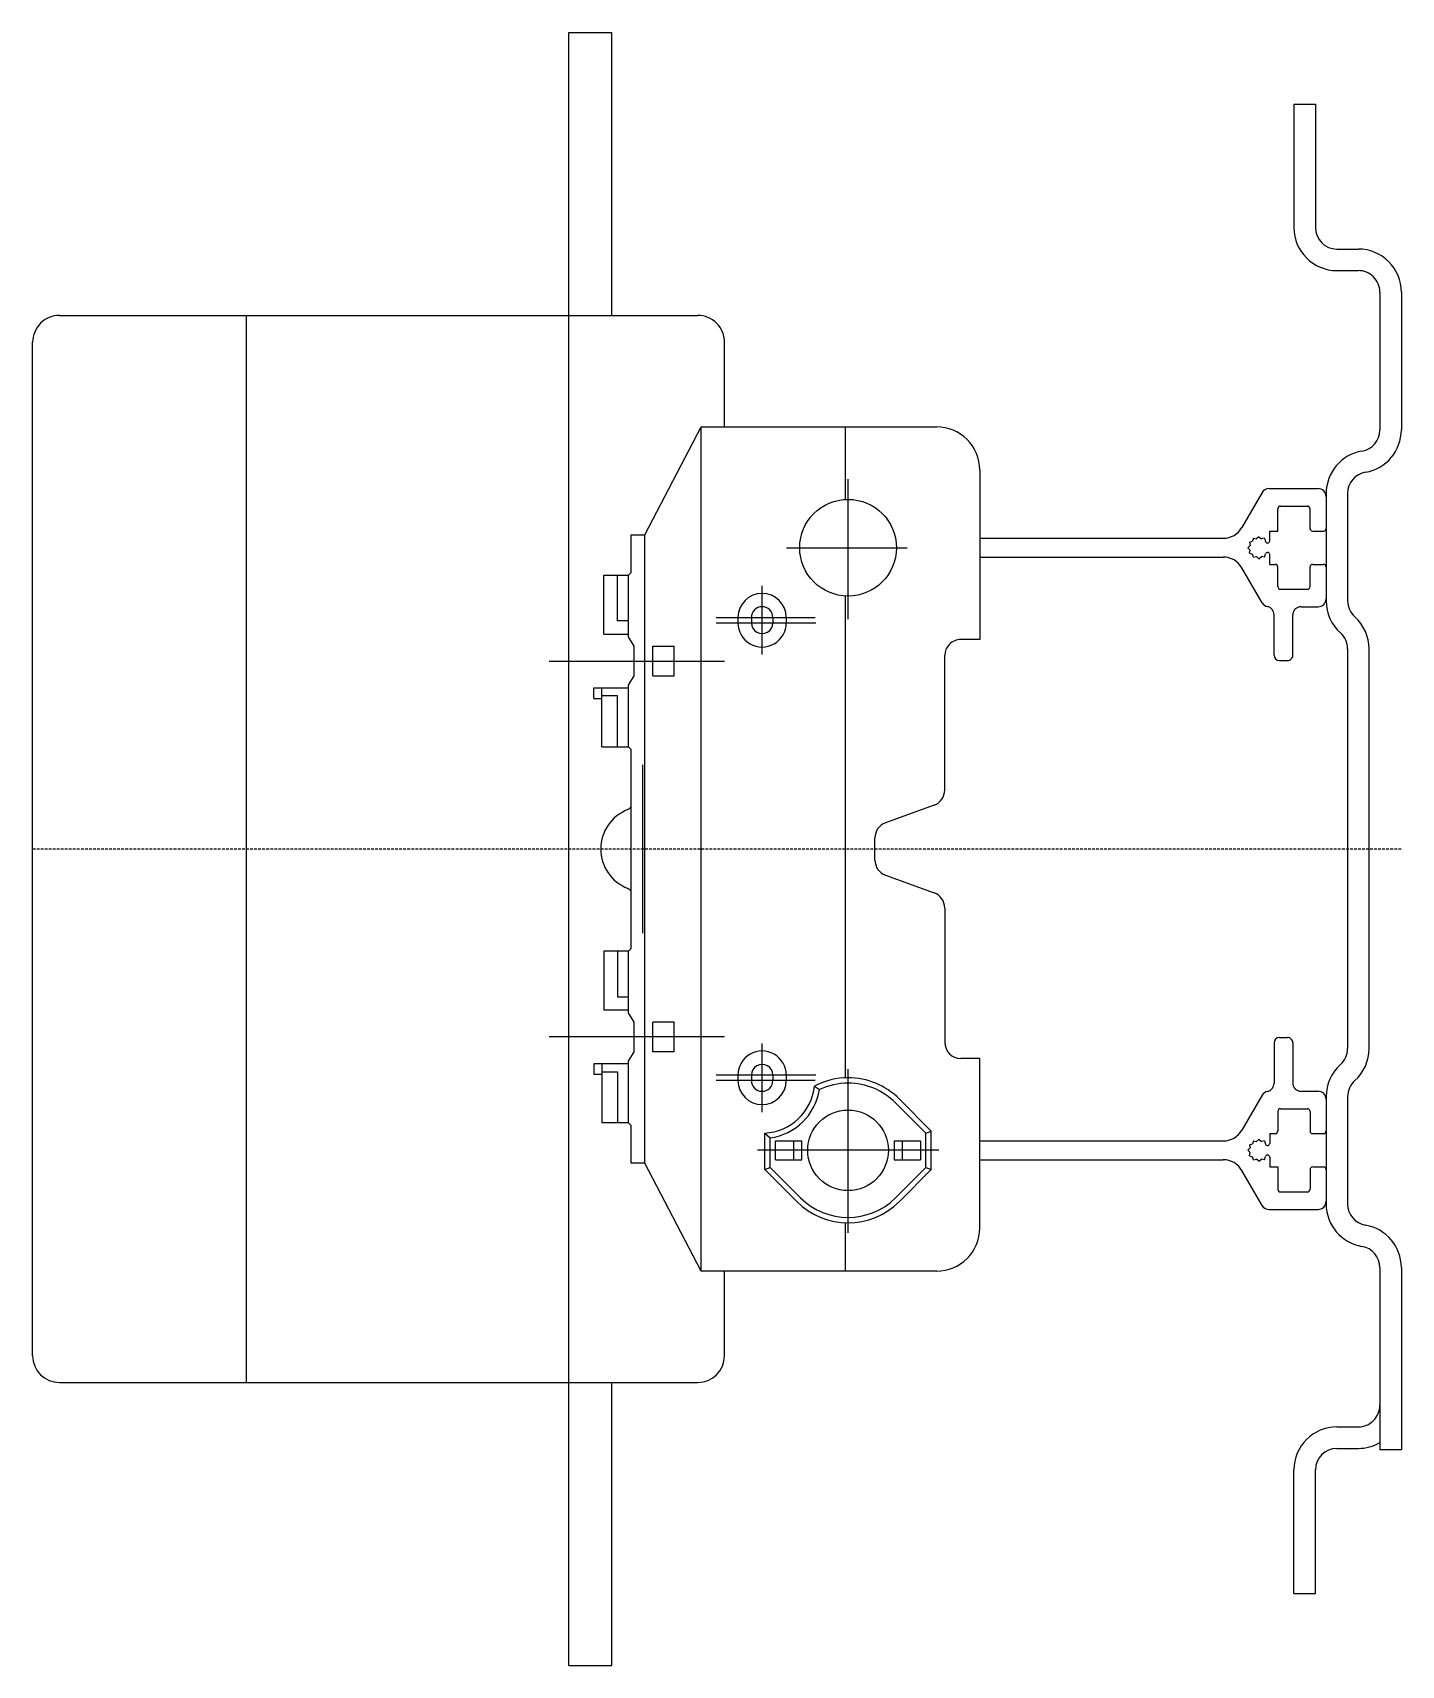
# Model space of a CAD drawing. Extents: x 0 to 255, y 0 to 304.
import ezdxf

# ---------------------------------------------------------------- set-up
doc = ezdxf.new("R2010")
doc.units = 0
doc.linetypes.add('DASHED', pattern=[0.75, 0.5, -0.25])
doc.layers.add('-15N-THT. THIẾT BỊ ĐÓNG MỞ', color=40, linetype='CONTINUOUS')

# ---------------------------------------------------------------- blocks, each defined once
blk = doc.blocks.new('06 - N - SC CTT CHIẾU HÔNG LC1D600')
at = {"layer": '-15N-THT. THIẾT BỊ ĐÓNG MỞ'}
for p, q in [((-155, 152), (-147, 152)), ((-155, -152), (-155, 152)), ((-147, 99.341751), (-147, 152)), ((-20, 138.700043), (-20, 115.700073)), ((-20, 138.700043), (-16, 138.700043)), ((-16, 138.700043), (-16, 115.700073)), ((-12, 111.700073), (-8, 111.700073)), ((-12, 107.700073), (-8, 107.700073)), ((-4, 103.700073), (-4, 78.032135)), ((0, 103.700073), (0, 78.032135)), ((-249.799988, 99.341751), (-131, 99.341751)), ((-215, -99.341751), (-215, 99.341751)), ((-254.799988, -94.341751), (-254.799988, 94.341751)), ((-126, 78.600006), (-126, 94.341751)), ((-140.850037, 58.500023), (-130.350037, 78.600044)), ((-130.350098, 78.600006), (-86.5, 78.600006)), ((-130.350098, -78.600006), (-130.350098, 78.600006)), ((-103.5, 65.086105), (-103.5, 78.600006)), ((-78.5, 70.600006), (-78.5, 39)), ((-103, 42.822754), (-103, 68.87294)), ((-24.633789, 67.100006), (-15.499756, 67.100006)), ((-25.933197, 66.349922), (-29.686005, 59.849869)), ((-22.5, 63.850006), (-17.5, 63.850006)), ((-14, 66.200073), (-14, 46.199982)), ((-10, 66.200073), (-10, 46.199982)), ((-22.999756, 59.200104), (-22.999756, 63.350006)), ((-16.999756, 59.700104), (-16.999756, 63.350006)), ((-143.350098, 51.5), (-143.350098, 58.5)), ((-143.350098, 58.5), (-140.850098, 58.5)), ((-140.850098, -58.500015), (-140.850098, 58.500015)), ((-78.5, 57.850006), (-33.149658, 57.850006)), ((-27.524964, 57.874939), (-27.702179, 57.301849)), ((-27.52536, 57.874939), (-26.940216, 57.741791)), ((-26.499939, 58.149635), (-26.940125, 57.741768)), ((-26.500214, 58.149353), (-26.060211, 57.741646)), ((-25.474915, 57.874779), (-26.059815, 57.741699)), ((-25.474732, 57.875267), (-25.281739, 57.251099)), ((-24.499756, 59.200104), (-22.999756, 59.200104)), ((-24.499756, 57.369537), (-24.499756, 59.200104)), ((-16.5, 59.200104), (-14.499756, 59.200104)), ((-114.451172, 56.100006), (-91.968018, 56.100006)), ((-28.550446, 56.099564), (-28.142762, 55.659561)), ((-28.549988, 56.099243), (-28.142121, 56.539429)), ((-28.275605, 55.07473), (-27.702271, 54.897446)), ((-28.275452, 55.0746), (-28.142334, 55.659744)), ((-28.275269, 57.12487), (-27.701966, 57.302139)), ((-28.275269, 57.124733), (-28.142212, 56.539825)), ((-27.524628, 54.324417), (-27.701905, 54.897736)), ((-25.475403, 54.324112), (-25.282288, 54.948498)), ((-24.499756, 53.000153), (-24.499756, 54.830231)), ((-78.5, 54.35025), (-33.149658, 54.35025)), ((-25.933167, 45.849625), (-29.686096, 52.349884)), ((-27.525238, 54.324371), (-26.940094, 54.457504)), ((-26.499878, 54.049461), (-26.940064, 54.457336)), ((-26.50055, 54.049576), (-26.060547, 54.457275)), ((-25.475128, 54.324486), (-26.060028, 54.457581)), ((-24.499756, 53.000153), (-23.499756, 53.000153)), ((-22.999756, 48.850006), (-22.999756, 52.500153)), ((-16.999756, 48.850006), (-16.999756, 52.500153)), ((-16.5, 53.000153), (-14.499756, 53.000153)), ((-148.449951, 51), (-143.850098, 51)), ((-148.449951, 40), (-148.449951, 51)), ((-145.949951, 42.5), (-145.949951, 51)), ((-143.850098, 39.5), (-143.850098, 51)), ((-143.849976, 51.000069), (-143.349976, 51.500015)), ((-119, 36.229141), (-119, 48.984009)), ((-103.5, -42.609268), (-103.5, 47.113907)), ((-22.5, 48.350006), (-17.5, 48.350006)), ((-127.53833, 43.100006), (-109.132569, 43.100006)), ((-123.5, 43.100006), (-123.5, 42.100006)), ((-121, 43.100006), (-121, 42.100006)), ((-117, 43.100006), (-117, 42.100006)), ((-114.5, 43.100006), (-114.5, 42.100006)), ((-23.699951, 36.100006), (-23.699951, 43.653961)), ((-20.199951, 36.100006), (-20.199951, 43.600006)), ((-18.699951, 45.100006), (-15.499756, 45.100006)), ((-148.449951, 40), (-143.850098, 40)), ((-143.850098, 42.5), (-145.949951, 42.5)), ((-127.53833, 42.100006), (-108.973877, 42.100006)), ((-142.849732, 37.768105), (-143.849732, 39.500153)), ((-142.850098, 32.232056), (-142.850098, 37.767944)), ((-139.350098, 32.232056), (-139.350098, 37.767944)), ((-139.350098, 37.767944), (-135.350098, 37.767944)), ((-135.350098, 32.232056), (-135.350098, 37.767944)), ((-78.5, 39), (-82, 39)), ((-10, 37.255737), (-10, -37.155731)), ((-6, -37.155731), (-6, 37.255707)), ((-158.648438, 35), (-125.978272, 35)), ((-85, 11), (-85, 36)), ((-22.699951, 35.100006), (-21.199951, 35.100006)), ((-143.850098, 19), (-143.850098, 30.5)), ((-143.849915, 30.499901), (-142.849915, 32.231949)), ((-139.350098, 32.232056), (-135.350098, 32.232056)), ((-150.350098, 30), (-143.850098, 30)), ((-150.350098, 28), (-150.350098, 30)), ((-150.350098, 28), (-148.850098, 28)), ((-148.850098, 19), (-148.850098, 30)), ((-145.949951, 28.5), (-148.850098, 28.5)), ((-145.949951, 19), (-145.949951, 28.5)), ((-148.850098, 19), (-143.850098, 19)), ((-143.85022, 18.999954), (-143.35022, 18.5)), ((-143.350098, -18.5), (-143.350098, 18.5)), ((-141.199951, -15.70137), (-141.199951, 15.70137)), ((-86.973938, 8.180923), (-96.026001, 4.88623)), ((-98, -2.067139), (-98, 2.067139)), ((-96.026062, -4.886215), (-86.973938, -8.180923)), ((-85, -11), (-85, -36)), ((-143.850098, -19), (-148.449951, -19)), ((-148.449951, -19), (-148.449951, -30)), ((-145.949951, -19), (-145.949951, -27.5)), ((-143.850098, -30.5), (-143.850098, -19)), ((-143.350098, -18.499985), (-143.850037, -18.999924)), ((-143.850098, -30), (-148.449951, -30)), ((-145.949951, -27.5), (-143.850098, -27.5)), ((-142.849732, -32.231934), (-143.849732, -30.499878)), ((-142.850098, -37.767944), (-142.850098, -32.232056)), ((-139.350098, -37.767944), (-139.350098, -32.232056)), ((-135.350098, -32.232056), (-139.350098, -32.232056)), ((-135.350098, -37.767944), (-135.350098, -32.232056)), ((-125.978272, -35), (-158.648438, -35)), ((-119, -48.984009), (-119, -36.229141)), ((-23.699951, -36.100006), (-23.699951, -43.653961)), ((-22.699951, -35.100006), (-21.199951, -35.100006)), ((-20.199951, -36.100006), (-20.199951, -43.600006)), ((-143.850098, -51), (-143.850098, -39.5)), ((-143.849915, -39.500137), (-142.849915, -37.768097)), ((-135.350098, -37.767944), (-139.350098, -37.767944)), ((-78.5, -39), (-82, -39)), ((-78.5, -70.600006), (-78.5, -39)), ((-143.850098, -40), (-150.350098, -40)), ((-150.350098, -40), (-150.350098, -42)), ((-148.850098, -42), (-150.350098, -42)), ((-148.850098, -40), (-148.850098, -51)), ((-148.850098, -41.5), (-145.949951, -41.5)), ((-145.949951, -41.5), (-145.949951, -51)), ((-108.973877, -42.100006), (-127.53833, -42.100006)), ((-123.5, -42.100006), (-123.5, -43.100006)), ((-121, -42.100006), (-121, -43.100006)), ((-117, -42.100006), (-117, -43.100006)), ((-114.5, -42.100006), (-114.5, -43.100006)), ((-103, -71.456375), (-103, -40.99852)), ((-109.132569, -43.100006), (-127.53833, -43.100006)), ((-109.254883, -44.136642), (-108.333802, -44.795273)), ((-18.699951, -45.100006), (-15.499756, -45.100006)), ((-88.499878, -52.922424), (-94.161072, -47.261261)), ((-87.5, -52.508102), (-93.45398, -46.554153)), ((-25.933167, -45.849731), (-29.686096, -52.350006)), ((-22.5, -48.350006), (-17.5, -48.350006)), ((-14, -46.100006), (-14, -66.100006)), ((-10, -46.100006), (-10, -66.100006)), ((-143.850098, -51), (-148.850098, -51)), ((-143.350159, -51.5), (-143.850098, -51.000046)), ((-143.350098, -58.5), (-143.350098, -51.5)), ((-22.999756, -48.850006), (-22.999756, -52.500153)), ((-16.999756, -48.850006), (-16.999756, -52.500153)), ((-118.5, -59.691879), (-118.5, -52.887238)), ((-118.499939, -52.8871), (-117.499878, -53.795227)), ((-117.5, -59.277664), (-117.5, -53.795334)), ((-116.5, -57.850006), (-116.5, -54.350006)), ((-116.5, -54.350006), (-111.600098, -54.350006)), ((-113.100098, -57.850006), (-113.100098, -54.350006)), ((-111.600098, -57.850006), (-111.600098, -54.350006)), ((-94.399903, -54.350006), (-89.5, -54.350006)), ((-94.399903, -54.350006), (-94.399903, -57.850006)), ((-92.899903, -54.350006), (-92.899903, -57.850006)), ((-89.5, -54.350006), (-89.5, -57.850006)), ((-88.5, -59.277679), (-88.5, -52.922333)), ((-88.499878, -52.922287), (-87.5, -52.508118)), ((-87.5, -59.691895), (-87.5, -52.508118)), ((-78.5, -54.35025), (-33.149658, -54.35025)), ((-27.524628, -54.324432), (-27.701905, -54.897736)), ((-27.525208, -54.324387), (-26.940064, -54.45752)), ((-26.500061, -54.0495), (-26.940247, -54.457382)), ((-26.500519, -54.049805), (-26.060517, -54.457489)), ((-25.475159, -54.324493), (-26.060059, -54.457581)), ((-25.475403, -54.324127), (-25.282288, -54.948509)), ((-24.499756, -53.000153), (-24.499756, -54.830231)), ((-24.499756, -53.000153), (-23.499756, -53.000153)), ((-16.5, -53.000153), (-14.499756, -53.000153)), ((-86.083741, -56.100006), (-119.865235, -56.100006)), ((-28.550446, -56.099792), (-28.142731, -55.65979)), ((-28.550171, -56.099289), (-28.142304, -56.539459)), ((-28.275605, -55.074738), (-27.702271, -54.897461)), ((-28.275513, -55.074615), (-28.142365, -55.65976)), ((-28.275269, -57.124878), (-27.701935, -57.302155)), ((-28.275238, -57.124741), (-28.142151, -56.539841)), ((-27.524964, -57.874939), (-27.702179, -57.301865)), ((-27.525391, -57.874954), (-26.940247, -57.741806)), ((-26.500122, -58.149689), (-26.940308, -57.741821)), ((-26.500397, -58.149399), (-26.060395, -57.741699)), ((-25.474884, -57.874786), (-26.059815, -57.741714)), ((-25.474732, -57.875275), (-25.281739, -57.251099)), ((-24.499756, -57.369537), (-24.499756, -59.200104)), ((-140.850098, -58.5), (-143.350098, -58.5)), ((-130.349854, -78.599976), (-140.849915, -58.499969)), ((-118.500061, -59.691895), (-117.499939, -59.277649)), ((-112.545838, -65.646027), (-118.499939, -59.691895)), ((-111.838745, -64.938934), (-117.499878, -59.277756)), ((-116.5, -57.850006), (-111.600098, -57.850006)), ((-94.399903, -57.850006), (-89.5, -57.850006)), ((-94.161072, -64.938934), (-88.499878, -59.277756)), ((-93.45398, -65.646027), (-87.499817, -59.691895)), ((-88.5, -59.277588), (-87.499878, -59.691849)), ((-78.5, -57.850006), (-33.149658, -57.850006)), ((-25.933258, -66.349945), (-29.686066, -59.849899)), ((-24.499756, -59.200104), (-22.999756, -59.200104)), ((-22.999756, -59.200104), (-22.999756, -63.350006)), ((-16.999756, -59.700104), (-16.999756, -63.350006)), ((-16.5, -59.200104), (-14.499756, -59.200104)), ((-22.5, -63.850006), (-17.5, -63.850006)), ((-103.5, -78.600006), (-103.5, -69.590744)), ((-24.633789, -67.100006), (-15.499756, -67.100006)), ((-86.5, -78.600006), (-130.350098, -78.600006)), ((-126, -94.341751), (-126, -78.600006)), ((-4, -77.932159), (-4, -111.800018)), ((0, -77.932159), (0, -111.800018)), ((-249.799988, -99.341751), (-131, -99.341751)), ((-147, -152), (-147, -99.341751)), ((-12, -107.600006), (-8, -107.600006)), ((-12, -111.600006), (-8, -111.600006)), ((-4, -111.800018), (0, -111.800018)), ((-20, -138.600006), (-20, -115.600006)), ((-16, -138.600006), (-16, -115.600006)), ((-20, -138.600006), (-16, -138.600006)), ((-155, -152), (-147, -152))]:
    blk.add_line(p, q, dxfattribs=at)
at = {"layer": '-15N-THT. THIẾT BỊ ĐÓNG MỞ', "color": 6, "linetype": 'DASHED'}
blk.add_line((-254.799988, 0), (0, 0), dxfattribs=at)
at = {"layer": '-15N-THT. THIẾT BỊ ĐÓNG MỞ'}
for centre, radius in [((-103, 56.100006), 9), ((-103, -56.100006), 7.5)]:
    blk.add_circle(centre, radius, dxfattribs=at)
for centre, radius, start, end in [((-12, 115.700073), 8, 180, 269.999973), ((-12, 115.700073), 4, 180.000046, 269.999973), ((-8, 103.700073), 8, 0, 90.000037), ((-8, 103.700073), 4, 0.00003051, 90.000037), ((-249.799988, 94.341751), 5, 90.000003, 180.000005), ((-131, 94.341751), 5, 359.999983, 90.000047), ((-86.5, 70.600006), 8, 0.00003051, 90.000037), ((-8, 78.032135), 4, 279.594094, 359.999983), ((-8, 78.032135), 8, 279.594094, 359.999983), ((-6, 66.199982), 8, 99.594103, 179.999964), ((-6, 66.199982), 4, 99.594103, 179.999964), ((-24.633789, 65.60025), 1.5, 90.000201, 150.000025), ((-15.499756, 65.60025), 1.5, 0.00003051, 90.000037), ((-22.5, 63.350006), 0.5, 90.000037, 179.999964), ((-17.5, 63.350006), 0.5, 0.00003051, 90.000037), ((-33.149658, 61.85025), 4, 269.999919, 330.000043), ((-16.5, 59.700104), 0.5, 179.999964, 269.999946), ((-14.499756, 59.700104), 0.5, 269.999973, 0.000037), ((-24.899903, 57.369537), 0.4, 197.182234, 359.998999), ((-24.899903, 54.830231), 0.4, 0.000413, 162.817121), ((-33.149658, 50.350006), 4, 30.000079, 90.000091), ((-23.499756, 52.500153), 0.5, 0.00003051, 90.000037), ((-16.5, 52.500153), 0.5, 90.000037, 179.999964), ((-14.499756, 52.500153), 0.5, 0.00003051, 90.000037), ((-22.5, 48.850006), 0.5, 179.999964, 269.999946), ((-17.5, 48.850006), 0.5, 269.999973, 0.000037), ((-119, 43.100006), 4.5, 90.000037, 180.000019), ((-119, 43.100006), 4.5, 0.00003051, 89.999982), ((-24.633789, 46.600006), 1.5, 209.999876, 259.124564), ((-15.499756, 46.600006), 1.5, 269.999973, 0.000037), ((-6, 46.200073), 8, 179.999964, 228.189708), ((-6, 46.199982), 4, 179.999964, 228.189681), ((-119, 43.100006), 2, 90.000037, 180.000019), ((-119, 43.100006), 2, 0.00003051, 89.999982), ((-25.199951, 43.653961), 1.5, 0.00003051, 79.124572), ((-18.699951, 43.600006), 1.5, 90.000037, 179.999964), ((-14, 37.255707), 8, 359.999983, 48.189699), ((-119, 42.100006), 4.5, 179.999964, 359.999983), ((-119, 42.100006), 2, 179.999964, 359.999983), ((-14, 37.255737), 4, 359.999928, 48.189699), ((-82, 36), 3, 89.999982, 180.000019), ((-22.699951, 36.100006), 1, 179.999964, 269.999946), ((-21.199951, 36.100006), 1, 269.999973, 0.000037), ((-88, 11), 3, 290.000024, 0.000037), ((-141.199951, 0), 7.85, 110.850582, 179.999964), ((-144.350098, 8.270432), 1, 290.850574, 0.000037), ((-95, 2.067139), 3, 109.999978, 179.999964), ((-141.199951, 0), 7.85, 180.000046, 249.149428), ((-95, -2.067139), 3, 180.000046, 250.000032), ((-144.350098, -8.270432), 1, 359.999983, 69.149446), ((-88, -11), 3, 359.999983, 69.999996), ((-82, -36), 3, 180.000046, 270.000028), ((-22.699951, -36.100006), 1, 90.000037, 180.000019), ((-21.199951, -36.100006), 1, 359.999983, 90.000047), ((-119, -42.100006), 4.5, 0.00003051, 180.000073), ((-14, -37.155731), 4, 311.810293, 0.000092), ((-14, -37.155731), 8, 311.810293, 359.999983), ((-119, -42.100006), 2, 0.00003051, 180.000073), ((-6, -46.100006), 8, 131.810302, 180.000019), ((-119, -43.100006), 4.5, 180.000046, 359.999983), ((-119, -43.100006), 2, 180.000046, 359.999983), ((-119, -43.100006), 9.8, 272.924496, 353.928764), ((-119, -43.100006), 10.8, 277.983536, 350.969708), ((-103, -56.100006), 13.5, 90.000037, 117.602306), ((-103, -56.100006), 12.5, 90.000037, 115.258896), ((-103, -56.100006), 13.5, 44.999994, 89.999982), ((-103, -56.100006), 12.5, 44.999994, 89.999982), ((-24.633789, -46.600006), 1.5, 100.875446, 150.000134), ((-25.199951, -43.653961), 1.5, 280.875438, 359.999983), ((-18.699951, -43.600006), 1.5, 180.000046, 269.999973), ((-15.499756, -46.600006), 1.5, 359.999983, 90.000047), ((-6, -46.100006), 4, 131.810302, 180.000019), ((-22.5, -48.850006), 0.5, 90.000037, 180.000019), ((-17.5, -48.850006), 0.5, 359.999983, 90.000047), ((-33.149658, -50.350006), 4, 269.999919, 329.999934), ((-23.499756, -52.500153), 0.5, 269.999973, 359.999983), ((-16.5, -52.500153), 0.5, 180.000046, 269.999973), ((-14.499756, -52.500153), 0.5, 269.999973, 359.999983), ((-24.899903, -57.369537), 0.4, 0.00101406, 162.817831), ((-24.899903, -54.830231), 0.4, 197.182944, 359.9996), ((-33.149658, -61.85025), 4, 29.99997, 90.000091), ((-16.5, -59.700104), 0.5, 90.000037, 180.000019), ((-14.499756, -59.700104), 0.5, 359.999983, 90.000047), ((-22.5, -63.350006), 0.5, 180.000046, 269.999973), ((-17.5, -63.350006), 0.5, 269.999973, 359.999983), ((-103, -56.100006), 13.5, 225.00001, 314.999992), ((-103, -56.100006), 12.5, 225.00001, 314.999992), ((-24.633789, -65.60025), 1.5, 209.999985, 269.999809), ((-15.499756, -65.60025), 1.5, 269.999973, 359.999983), ((-6, -66.100006), 8, 179.999964, 260.405907), ((-6, -66.100006), 4, 179.999964, 260.405907), ((-86.5, -70.600006), 8, 269.999973, 359.999983), ((-8, -77.932159), 8, 0.00003051, 80.405916), ((-8, -77.932159), 4, 0.00003051, 80.405916), ((-249.799988, -94.341751), 5, 180.000005, 270.000001), ((-131, -94.341751), 5, 270.000028, 359.999983), ((-8, -103.600006), 4, 269.999973, 359.999983), ((-12, -115.600006), 8, 90.000037, 180), ((-12, -115.600006), 4, 90.000037, 179.999964), ((-8, -103.600006), 8, 269.999973, 299.999967)]:
    blk.add_arc(centre, radius, start, end, dxfattribs=at)

msp = doc.modelspace()

# ---------------------------------------------------------------- block references
msp.add_blockref('06 - N - SC CTT CHIẾU HÔNG LC1D600', (254.799988, 152))

doc.saveas('drawing.dxf')
